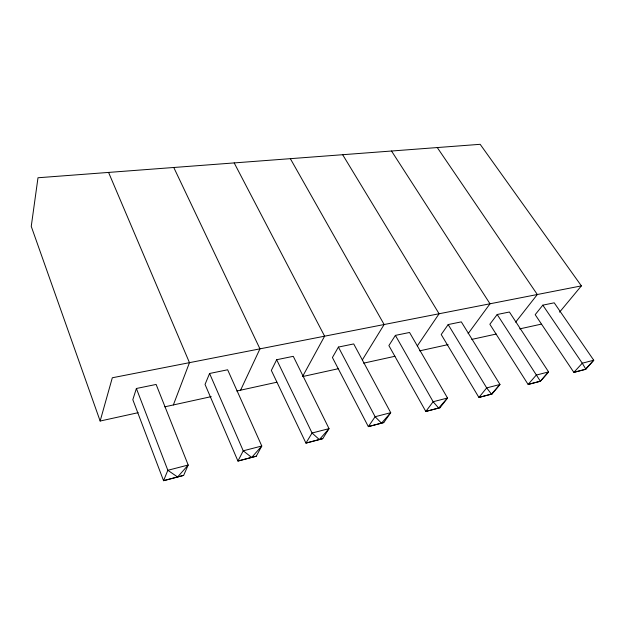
<?xml version="1.0" encoding="UTF-8"?>
<svg xmlns="http://www.w3.org/2000/svg" width="625" height="625" viewBox="0 0 625 625"><rect width="100%" height="100%" fill="white"/><g stroke="black" fill="none" stroke-linecap="round" stroke-linejoin="round"><path stroke-width="0.94" d="M100.148 421.031L112.312 377.773L581.383 285.883L480.164 144.312L37.992 177.758L31.25 226.375L100.148 421.031L138.172 412.68M136.391 388.492L132.82 399.68L163.555 480.688L183.633 475.391L188.195 465.031L156.125 384.445L136.391 388.492L167.836 470.289L177.594 477.008L188.195 465.031L167.836 470.289L163.555 480.688L183.633 475.391M173.352 404.953L189.469 362.656L108.57 172.422M209.578 373.484L205.039 384.422L237.938 461.047L256.266 456.211L261.789 446.016L227.641 369.781L209.578 373.484L243.234 450.812L251.68 457.453L261.789 446.016L243.234 450.812L237.938 461.047L256.266 456.211M240.586 390.188L259.953 348.852L173.773 167.492M276.672 359.727L271.344 370.414L305.938 443.102L322.734 438.664L329.039 428.641L293.273 356.328L276.672 359.727L312.055 433.023L319.375 439.578L329.039 428.641L312.055 433.023L305.938 443.102L322.734 438.664M303.008 375.734L324.609 336.18L234.195 162.922M338.406 347.07L332.422 357.516L368.344 426.625L383.789 422.547L390.727 412.695L353.711 343.93L338.406 347.07L375.125 416.727L381.477 423.18L390.727 412.695L375.125 416.727L368.344 426.625L383.789 422.547M362.375 359.883L384.133 324.523L290.352 158.672M395.398 335.383L388.875 345.586L425.812 411.453L440.07 407.688L447.523 398.023L409.555 332.477L395.398 335.383L433.141 401.734L438.656 408.086L447.523 398.023L433.141 401.734L425.812 411.453L440.07 407.688M417.328 345.891L439.094 313.758L342.664 154.711M448.172 324.562L441.211 334.531L478.906 397.438L492.109 393.953L499.984 384.469L461.312 321.867L448.172 324.562L486.688 387.906L491.461 394.141L499.984 384.469L486.688 387.906L478.906 397.438L492.109 393.953M468.141 333.617L490.016 303.781L391.523 151.016M497.188 314.508L489.852 324.258L528.117 384.445L540.391 381.227L548.594 371.906L509.406 312.008L497.188 314.508L540.391 381.227L528.117 384.445L536.258 375.094L548.594 371.906L540.375 381.211M515.664 322.141L537.32 294.516L437.266 147.555M542.82 305.156L535.188 314.68L573.852 372.367L585.852 369.227L593.75 360.234L554.219 302.812L542.82 305.156L582.273 363.203L585.852 369.227L573.852 372.367L582.273 363.203L593.75 360.234L585.914 368.656M559.578 312.148L581.383 285.883M164.797 406.828L211.227 396.633M236.797 391.016L276.812 382.227M302.555 376.578L338.242 368.734M363.641 363.156L394.953 356.281M419.625 350.859L448.133 344.602M471.781 339.406L496.219 334.039M519.672 328.891L541.188 324.164"/></g></svg>
